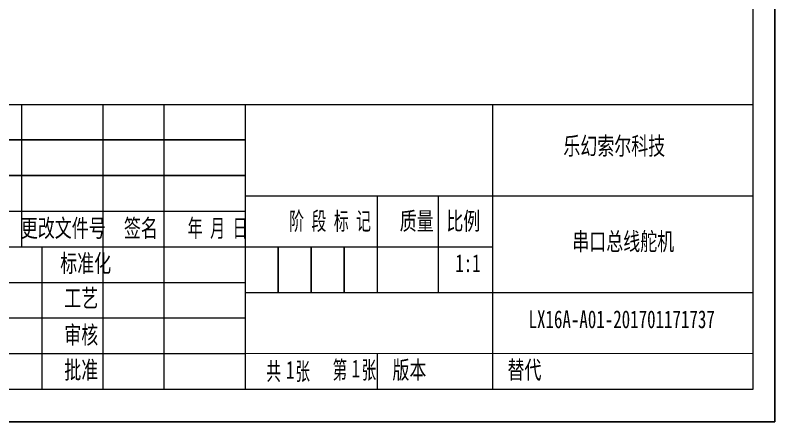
# Model space of a CAD drawing. Header units: millimetres. Extents: x 0 to 297, y 0 to 210.
# Drawn here: x 147.5 to 297, y 0 to 80 of the extents above; entities that cross this region are included whole.
import ezdxf

# ---------------------------------------------------------------- set-up
doc = ezdxf.new("R2010")
doc.units = ezdxf.units.MM
doc.layers.add('图框', color=7, linetype='Continuous')
doc.styles.add('SLDTEXTSTYLE0', font='TXT', dxfattribs={"width": 0.7, "bigfont": 'bigfont'})
doc.styles.add('SLDTEXTSTYLE1', font='TXT', dxfattribs={"width": 0.6, "bigfont": 'bigfont'})
doc.styles.add('SLDTEXTSTYLE2', font='TXT', dxfattribs={"width": 0.614286, "bigfont": 'bigfont'})
doc.styles.add('SLDTEXTSTYLE3', font='TXT', dxfattribs={"width": 0.62, "bigfont": 'bigfont'})
doc.styles.add('SLDTEXTSTYLE5', font='TXT', dxfattribs={"width": 0.7})

msp = doc.modelspace()

# ---------------------------------------------------------------- linework, layer by layer
at = {"layer": '图框'}
for p, q in [((297, 0), (297, 210)), ((112.733, 55.431), (192.733, 55.431)), ((112.733, 48.431), (192.733, 48.431)), ((199.233, 34.431), (199.233, 25.431)), ((205.733, 34.431), (205.733, 25.431)), ((212.233, 34.431), (212.233, 25.431)), ((241.425, 6.441), (241.425, 6.431)), ((0, 0), (297, 0))]:
    msp.add_line(p, q, dxfattribs=at)
at = {"layer": '图框', "linetype": 'Continuous', "lineweight": 15}
for p, q in [((292.733, 6.431), (292.733, 205.431)), ((25.733, 6.431), (292.733, 6.431))]:
    msp.add_line(p, q, dxfattribs=at)
at = {"layer": '图框', "lineweight": 15}
for p, q in [((112.733, 62.431), (292.733, 62.431)), ((148.733, 62.431), (148.733, 34.431)), ((164.733, 62.431), (164.733, 6.431)), ((176.733, 62.431), (176.733, 6.431)), ((192.733, 62.431), (192.733, 6.431)), ((241.394, 62.431), (241.425, 6.441)), ((192.733, 44.431), (292.733, 44.431)), ((218.733, 44.431), (218.733, 25.431)), ((230.733, 44.431), (230.733, 25.431)), ((112.733, 41.431), (192.733, 41.431)), ((112.733, 34.431), (192.733, 34.431)), ((152.733, 34.431), (152.733, 6.431)), ((192.733, 34.431), (241.409, 34.431)), ((112.733, 27.431), (192.733, 27.431)), ((192.733, 25.431), (292.733, 25.431)), ((112.733, 20.431), (192.733, 20.431)), ((192.733, 13.452), (292.733, 13.479)), ((218.733, 13.459), (218.733, 6.431)), ((112.733, 13.431), (192.733, 13.452)), ((112.733, 6.431), (292.733, 6.431))]:
    msp.add_line(p, q, dxfattribs=at)

# ---------------------------------------------------------------- texts
at = {"layer": '图框', "char_height": 3.5}
for s, insert, attachment_point, style in [('{\\fFangSong|b0|i0|c134|p49;乐幻索尔科技}', (265.397, 56.008), 2, 'SLDTEXTSTYLE0'), ('{\\fFangSong|b0|i0|c134|p49;更改文件号}', (156.924, 39.848), 2, 'SLDTEXTSTYLE0'), ('{\\fFangSong|b0|i0|c134|p49;签名}', (172.209, 39.848), 2, 'SLDTEXTSTYLE0'), ('{\\fFangSong|b0|i0|c134|p49;年 月 日}', (187.322, 39.848), 2, 'SLDTEXTSTYLE3'), ('{\\fFangSong|b0|i0|c134|p49;阶 段 标 记}', (209.456, 41.236), 2, 'SLDTEXTSTYLE2'), ('{\\fFangSong|b0|i0|c134|p49;质量}', (226.505, 41.236), 2, 'SLDTEXTSTYLE0'), ('{\\fFangSong|b0|i0|c134|p49;比例}', (235.681, 41.236), 2, 'SLDTEXTSTYLE0'), ('{\\fFangSong|b0|i0|c134|p49;串口总线舵机}', (267.163, 37.221), 2, 'SLDTEXTSTYLE0'), ('{\\fFangSong|b0|i0|c134|p49;标准化}', (161.346, 32.922), 2, 'SLDTEXTSTYLE0'), ('{\\fFangSong|b0|i0|c0|p49;1:1}', (236.591, 32.951), 2, 'SLDTEXTSTYLE5'), ('{\\fFangSong|b0|i0|c134|p49;工艺}', (160.468, 26.073), 2, 'SLDTEXTSTYLE0'), ('{\\fFangSong|b0|i0|c0|p49;LX16A-A01-201701171737}', (266.86, 21.92), 2, 'SLDTEXTSTYLE5'), ('{\\fFangSong|b0|i0|c134|p49;审核}', (160.468, 18.83), 2, 'SLDTEXTSTYLE0'), ('{\\fFangSong|b0|i0|c134|p49;批准}', (160.471, 11.954), 2, 'SLDTEXTSTYLE0'), ('{\\fFangSong|b0|i0|c134|p49;共  张}', (201.214, 11.692), 2, 'SLDTEXTSTYLE1'), ('{\\fFangSong|b0|i0|c134|p49;第  张}', (214.241, 11.962), 2, 'SLDTEXTSTYLE1'), ('1', (213.679, 12.232), 1, 'SLDTEXTSTYLE5'), ('{\\fFangSong|b0|i0|c134|p49;版本}', (225.072, 11.962), 2, 'SLDTEXTSTYLE0'), ('{\\fFangSong|b0|i0|c134|p49;替代}', (244.373, 11.962), 1, 'SLDTEXTSTYLE0'), ('1', (200.77, 11.962), 1, 'SLDTEXTSTYLE5')]:
    msp.add_mtext(s, dxfattribs=dict(at, insert=insert, attachment_point=attachment_point, style=style))

doc.saveas('drawing.dxf')
